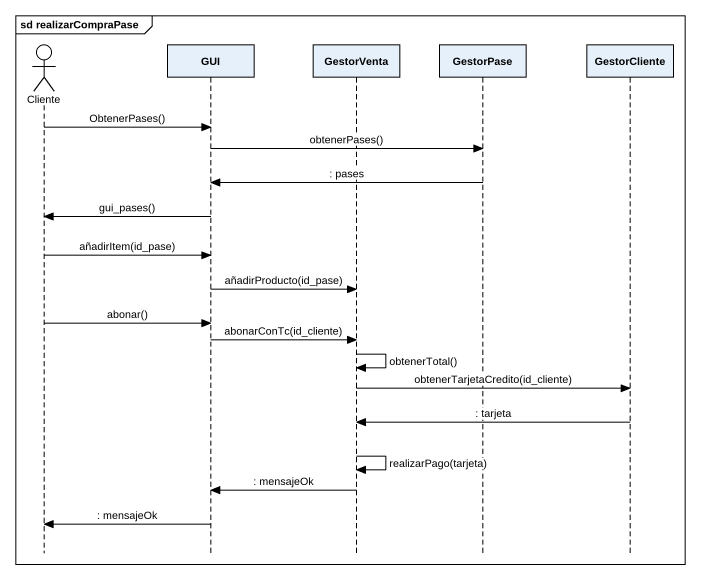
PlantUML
@startuml
mainframe sd realizarCompraPase
hide footbox
actor Cliente
participant GUI
participant GestorVenta
participant GestorPase
participant GestorCliente

Cliente -> GUI : ObtenerPases()
GUI -> GestorPase : obtenerPases()
GestorPase -> GUI : : pases
GUI -> Cliente : gui_pases()
Cliente -> GUI : añadirItem(id_pase)
GUI -> GestorVenta : añadirProducto(id_pase)
Cliente -> GUI : abonar()
GUI -> GestorVenta : abonarConTc(id_cliente)
GestorVenta -> GestorVenta : obtenerTotal()
GestorVenta -> GestorCliente : obtenerTarjetaCredito(id_cliente)
GestorCliente -> GestorVenta : : tarjeta
GestorVenta -> GestorVenta : realizarPago(tarjeta)
GestorVenta -> GUI : : mensajeOk
GUI -> Cliente : : mensajeOk
@enduml
